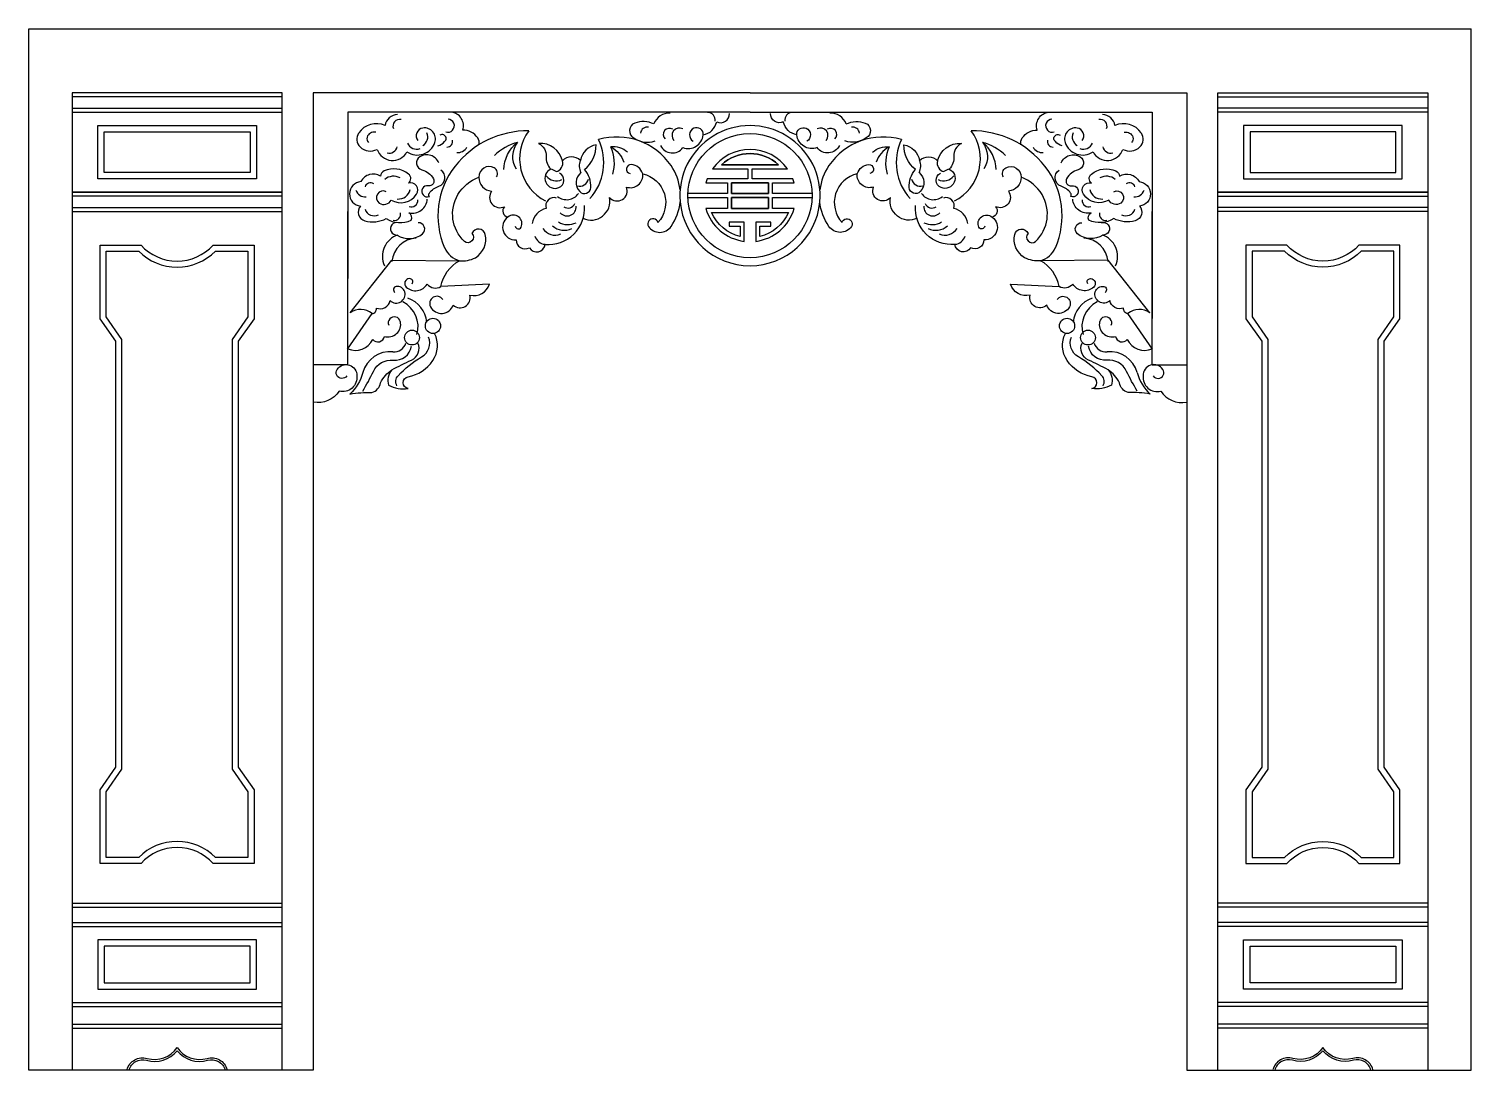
# Model space of a CAD drawing. Extents: x 4395 to 7995, y 943 to 3543.
import ezdxf

# ---------------------------------------------------------------- set-up
doc = ezdxf.new("R2010")
doc.units = 0
doc.header["$LTSCALE"] = 60
doc.header["$MEASUREMENT"] = 0
for name, color, linetype in [('3', 3, 'CONTINUOUS'), ('4', 4, 'CONTINUOUS'), ('7', 7, 'CONTINUOUS')]:
    doc.layers.add(name, color=color, linetype=linetype)

msp = doc.modelspace()

# ---------------------------------------------------------------- linework, layer by layer
at = {"layer": '3'}
for p, q in [((5027, 3372.9), (4503, 3372.9)), ((7363, 3372.9), (7887, 3372.9)), ((4503, 3344.9), (5027, 3344.9)), ((7887, 3344.9), (7363, 3344.9)), ((5027, 3124.9), (4503, 3124.9)), ((7363, 3124.9), (7887, 3124.9)), ((4503, 1101.7), (5027, 1101.7)), ((7887, 1101.7), (7363, 1101.7))]:
    msp.add_line(p, q, dxfattribs=at)
for points in [[(4947, 3184.5), (4583, 3184.5), (4583, 3285.3), (4947, 3285.3)], [(7427, 3168.5), (7823, 3168.5), (7823, 3301.3), (7427, 3301.3)], [(7443, 3184.5), (7807, 3184.5), (7807, 3285.3), (7443, 3285.3)], [(4947, 1252.1), (4583, 1252.1), (4583, 1161.3), (4947, 1161.3)], [(7443, 1252.1), (7807, 1252.1), (7807, 1161.3), (7443, 1161.3)]]:
    msp.add_lwpolyline(points, close=True, dxfattribs=at)
at = {"layer": '3', "linetype": 'BYBLOCK'}
for points in [[(5260.7, 3284.9, 0.379796), (5239.1, 3272.1, 0.315096), (5243, 3259.4)], [(5415.8, 3250.5, 0.162217), (5432.5, 3261.3, 1.000941), (5420.7, 3277, 1.000941)], [(6974.2, 3250.5, -0.162217), (6957.5, 3261.3, -1.000941), (6969.3, 3277, -1.000941)], [(7129.3, 3284.9, -0.379796), (7150.9, 3272.1, -0.315096), (7147, 3259.4)], [(5580.2, 3191.3, -0.219217), (5614.8, 3259.5, 0.316319), (5611, 3193.2, 0.316319)], [(5888.9, 3234.6, 0.223637), (5847.6, 3248, -0.185891), (5880.3, 3209.6)], [(6350, 3131.4), (6250.8, 3131.4), (6250.8, 3158.5), (6305.4, 3158.5, 0.022985), (6302, 3168.5), (6200, 3168.5), (6200, 3193.5), (6288.4, 3193.5, 0.512645), (6101.6, 3193.5), (6190, 3193.5), (6190, 3168.5), (6088, 3168.5, 0.022985), (6084.6, 3158.5), (6139.2, 3158.5), (6139.2, 3131.4), (6040, 3131.4)], [(6501.1, 3234.6, -0.223637), (6542.4, 3248, 0.185891), (6509.7, 3209.6)], [(6809.8, 3191.3, 0.219217), (6775.2, 3259.5, -0.316319), (6779, 3193.2, -0.316319)], [(5562, 3173.1, 0.446892), (5556.2, 3196.1, 0.573437), (5518.3, 3172.5)], [(5927.1, 3181.2, 0.313796), (5898.5, 3203.9, 0.93618), (5895.6, 3181.8, 0.93618)], [(6462.9, 3181.2, -0.313796), (6491.5, 3203.9, -0.93618), (6494.4, 3181.8, -0.93618)], [(6828, 3173.1, -0.446892), (6833.8, 3196.1, -0.573437), (6871.7, 3172.5)], [(6040, 3121.4), (6139.2, 3121.4), (6139.2, 3094.3), (6084.6, 3094.3, 0.299519), (6180.8, 3012.3), (6180.8, 3060.3), (6142.6, 3060.3), (6142.6, 3050.3), (6170.8, 3050.3), (6170.8, 3024.2, -0.235622), (6098.8, 3084.3), (6291.2, 3084.3, -0.235622), (6219.2, 3024.2), (6219.2, 3050.3), (6247.4, 3050.3), (6247.4, 3060.3), (6209.2, 3060.3), (6209.2, 3012.3, 0.299519), (6305.4, 3094.3), (6250.8, 3094.3), (6250.8, 3121.4), (6350, 3121.4)], [(5609.1, 3050.2, 0.767515), (5623.5, 3047.3, 0.817688), (5590.7, 3072.7, 0.817688)], [(6780.9, 3050.2, -0.767515), (6766.5, 3047.3, -0.817688), (6799.3, 3072.7, -0.817688)], [(5351.9, 2906.5, 0.619268), (5345, 2919.3, 0.67615), (5337.2, 2897.7, 0.47109), (5389.2, 2905.5, 0.368846), (5423.6, 2899.3, 0.368846)], [(7038.1, 2906.5, -0.619268), (7045, 2919.3, -0.67615), (7052.8, 2897.7, -0.47109), (7000.8, 2905.5, -0.368846), (6966.4, 2899.3, -0.368846)], [(5251.7, 2831.8, 0.424193), (5262.6, 2845.7, 0.464044), (5296.9, 2864.3, 0.76462), (5333.3, 2885.9, 0.384353), (5311.7, 2899.6, 0.688166), (5308.7, 2884.9, 0.688166)], [(7138.3, 2831.8, -0.424193), (7127.4, 2845.7, -0.464044), (7093.1, 2864.3, -0.76462), (7056.7, 2885.9, -0.384353), (7078.3, 2899.6, -0.688166), (7081.3, 2884.9, -0.688166)], [(5313.9, 2651.5, -0.337646), (5316.6, 2676.9, -0.071699), (5375.4, 2723.6, 0.367474), (5392.8, 2773.1, 0.367474)], [(7076.1, 2651.5, 0.337646), (7073.4, 2676.9, 0.071699), (7014.6, 2723.6, -0.367474), (6997.2, 2773.1, -0.367474)], [(5228.3, 2638.2, 0.027407), (5255.1, 2687.6, -0.316926), (5304.5, 2715.6, 0.393845), (5350, 2750.4, 0.393845)], [(5301.2, 2691.5, -0.018201), (5350, 2715.6, 0.416036), (5366.1, 2758.4, 0.416036)], [(7088.8, 2691.5, 0.018201), (7040, 2715.6, -0.416036), (7023.9, 2758.4, -0.416036)], [(7161.7, 2638.2, -0.027407), (7134.9, 2687.6, 0.316926), (7085.5, 2715.6, -0.393845), (7040, 2750.4, -0.393845)]]:
    msp.add_lwpolyline(points, format="xyb", dxfattribs=at)
for points in [[(6123.8, 3203.5), (6266.2, 3203.5, 0.391146)], [(6266.2, 3203.5), (6123.8, 3203.5, -0.391146)]]:
    msp.add_lwpolyline(points, format="xyb", close=True, dxfattribs=at)
for points in [[(6149.2, 3158.5), (6240.8, 3158.5), (6240.8, 3131.4), (6149.2, 3131.4)], [(6240.8, 3158.5), (6149.2, 3158.5), (6149.2, 3131.4), (6240.8, 3131.4)], [(6149.2, 3121.4), (6240.8, 3121.4), (6240.8, 3094.3), (6149.2, 3094.3)], [(6240.8, 3121.4), (6149.2, 3121.4), (6149.2, 3094.3), (6240.8, 3094.3)]]:
    msp.add_lwpolyline(points, close=True, dxfattribs=at)
at = {"layer": '3'}
for points in [[(4503, 3096.9), (5027, 3096.9)], [(7887, 3096.9), (7363, 3096.9)], [(4503, 1349.7), (5027, 1349.7)], [(7887, 1349.7), (7363, 1349.7)], [(4503, 1311.7), (5027, 1311.7)], [(7887, 1311.7), (7363, 1311.7)], [(4503, 1057.7), (5027, 1057.7)], [(7887, 1057.7), (7363, 1057.7)]]:
    msp.add_lwpolyline(points, dxfattribs=at)
for points in [[(4942, 1638.1), (4942, 1473.9), (4860.8, 1473.9, 0.417406), (4669.2, 1473.9), (4588, 1473.9), (4588, 1638.1), (4627.3, 1694.3), (4627.3, 2767.5), (4588, 2823.6), (4588, 2987.9), (4669.2, 2987.9, 0.417406), (4860.8, 2987.9), (4942, 2987.9), (4942, 2823.6), (4902.7, 2767.5), (4902.7, 1694.3)], [(7448, 1638.1), (7448, 1473.9), (7529.2, 1473.9, -0.417406), (7720.8, 1473.9), (7802, 1473.9), (7802, 1638.1), (7762.7, 1694.3), (7762.7, 2767.5), (7802, 2823.6), (7802, 2987.9), (7720.8, 2987.9, -0.417406), (7529.2, 2987.9), (7448, 2987.9), (7448, 2823.6), (7487.3, 2767.5), (7487.3, 1694.3)]]:
    msp.add_lwpolyline(points, format="xyb", close=True, dxfattribs=at)
for points in [[(4640.2, 944.2, -0.41857), (4690.1, 972.3, 0.326029), (4765, 999.6, 0.326029), (4839.9, 972.3, -0.41857), (4889.8, 944.2)], [(4645, 942.9, -0.41857), (4688.8, 967.5, 0.299691), (4765, 991.2, 0.299691), (4841.2, 967.5, -0.41857), (4885, 942.9)], [(7749.8, 944.2, 0.41857), (7699.9, 972.3, -0.326029), (7625, 999.6, -0.326029), (7550.1, 972.3, 0.41857), (7500.2, 944.2)], [(7745, 942.9, 0.41857), (7701.2, 967.5, -0.299691), (7625, 991.2, -0.299691), (7548.8, 967.5, 0.41857), (7505, 942.9)]]:
    msp.add_lwpolyline(points, format="xyb", dxfattribs=at)
at = {"layer": '3', "linetype": 'BYBLOCK'}
msp.add_circle((6195, 3126.4), 155, dxfattribs=at)
for centre, radius, start, end in [((5320.7, 3299.7), 17, 77.3186, 200.5964), ((5440.9, 3301), 16.2, 250.142, 88.5944), ((6089.3, 3314.9), 19.1, 353.319, 90.7224), ((6300.7, 3314.9), 19.1, 89.2776, 186.681), ((6949.1, 3301), 16.2, 91.4056, 289.858), ((7069.3, 3299.7), 17, 339.4036, 102.6814), ((5366.5, 3272.5), 24.2, 299.7742, 25.4793), ((5938, 3281.1), 16.3, 76.7674, 174.2443), ((5993.8, 3279), 15.5, 57.2114, 225.8156), ((6018.9, 3276.7), 18.6, 63.8167, 221.9329), ((6371.1, 3276.7), 18.6, 318.0671, 116.1833), ((6396.2, 3279), 15.5, 314.1844, 122.7886), ((6452, 3281.1), 16.3, 5.7557, 103.2326), ((7023.5, 3272.5), 24.2, 154.5207, 240.2258), ((5294.1, 3253.4), 21.1, 256.3006, 346.8543), ((5363.2, 3267.4), 25.1, 203.404, 289.3868), ((5438.8, 3261.4), 13.8, 268.1037, 16.081), ((5465.3, 3259.9), 26.1, 264.6033, 331.9421), ((5649.4, 3131.2), 132.8, 105.0663, 133.9535), ((5758.4, 3207.5), 98, 343.6285, 24.4374), ((6631.6, 3207.5), 98, 155.5626, 196.3715), ((6740.6, 3131.2), 132.8, 46.0465, 74.9337), ((6924.7, 3259.9), 26.1, 208.0579, 275.3967), ((6951.2, 3261.4), 13.8, 163.919, 271.8963), ((7026.8, 3267.4), 25.1, 250.6132, 336.596), ((7095.9, 3253.4), 21.1, 193.1457, 283.6994), ((5706.7, 3207.1), 21, 281.7023, 16.5208), ((5801, 3200.6), 32.4, 154.7839, 210.6752), ((6589, 3200.6), 32.4, 329.3248, 25.2161), ((6683.3, 3207.1), 21, 163.4792, 258.2977), ((5305.3, 3139.8), 35, 62.5025, 129.1959), ((5712, 3196.4), 32.9, 218.2542, 294.3628), ((5684.6, 3148.1), 46.6, 55.5156, 73.4486), ((6678, 3196.4), 32.9, 245.6372, 321.7458), ((6705.4, 3148.1), 46.6, 106.5514, 124.4844), ((7084.7, 3139.8), 35, 50.8041, 117.4975), ((5233.5, 3146.3), 22.8, 194.8045, 278.9001), ((5247.7, 3144.5), 14.1, 55.5437, 164.3793), ((5317, 3148.8), 30.9, 265.6441, 346.3466), ((5770.4, 3172), 21.9, 252.9687, 347.7308), ((6619.6, 3172), 21.9, 192.2692, 287.0313), ((7073, 3148.8), 30.9, 193.6534, 274.3559), ((7142.3, 3144.5), 14.1, 15.6207, 124.4563), ((7156.5, 3146.3), 22.8, 261.0999, 345.1955), ((5349.9, 3114.1), 15.9, 248.3345, 6.9888), ((5737.2, 3152.2), 35.9, 231.4637, 325.3707), ((5738.7, 3098), 22.3, 219.6373, 5.3562), ((5740.3, 3114.9), 19.5, 238.8893, 335.5555), ((6652.8, 3152.2), 35.9, 214.6293, 308.5363), ((6651.3, 3098), 22.3, 174.6438, 320.3627), ((6649.7, 3114.9), 19.5, 204.4445, 301.1107), ((7040.1, 3114.1), 15.9, 173.0112, 291.6655), ((5256.7, 3099.9), 23.8, 198.278, 297.009), ((5307.6, 3080), 15.3, 259.2115, 13.8177), ((5740.5, 3098.8), 44.9, 237.9862, 297.0406), ((6649.5, 3098.8), 44.9, 242.9594, 302.0138), ((7082.4, 3080), 15.3, 166.1823, 280.7885), ((7133.3, 3099.9), 23.8, 242.991, 341.722), ((5686, 3033.9), 29.2, 197.1223, 264.7539), ((5707.9, 3062.4), 34.7, 211.2757, 294.9068), ((5731.2, 3082.6), 42.7, 227.3808, 296.6985), ((6658.8, 3082.6), 42.7, 243.3015, 312.6192), ((6682.1, 3062.4), 34.7, 245.0932, 328.7243), ((6704, 3033.9), 29.2, 275.2461, 342.8777)]:
    msp.add_arc(centre, radius, start, end, dxfattribs=at)
at = {"layer": '4'}
for p, q in [((4395, 3542.9), (7995, 3542.9)), ((4395, 942.9), (4395, 3542.9)), ((7995, 942.9), (7995, 3542.9)), ((5105, 942.9), (4395, 942.9)), ((7285, 942.9), (7995, 942.9))]:
    msp.add_line(p, q, dxfattribs=at)
at = {"layer": '4', "linetype": 'BYBLOCK'}
for p, q in [((5105, 2611), (5105, 942.9)), ((7285, 2611), (7285, 942.9))]:
    msp.add_line(p, q, dxfattribs=at)
for points in [[(6195, 3334.9), (5191, 3334.9), (5191, 2919.6)], [(6195, 3334.9), (7199, 3334.9), (7199, 2819.6)], [(5191, 2704.2), (5191, 3086.9), (5191, 3086.9)], [(7199, 2704.2), (7199, 3086.9), (7199, 3086.9)]]:
    msp.add_lwpolyline(points, dxfattribs=at)
for points in [[(5428.2, 2867.1, 0.951742), (5397.5, 2848.7, 0.655988), (5454.3, 2853.3, 0.754638), (5495.8, 2877.8, 0.388356), (5544.9, 2905.4), (5423.6, 2899.3, -0.22747), (5469.7, 2963.7, 0.148963), (5509.6, 2971.5, 0.326636), (5534.2, 3029.3, 0.725317), (5500.9, 3032.2, -0.93104), (5482.1, 3012, -0.349938), (5466.1, 3129.1, -0.1709), (5518.3, 3172.5, 0.400736), (5550.1, 3137.8, 0.78068), (5582, 3098.8, 0.564598), (5590.7, 3072.7, 0.758992), (5611, 3016.3, 0.555439), (5644.3, 2996.1, 0.729857), (5683.4, 3004.7, 0.464093), (5781.8, 3101.6)], [(5777.9, 3069.8, 0.616254), (5844.5, 3121.9, 0.856554), (5886.5, 3147.9, 0.556337), (5927.1, 3181.2, -0.575062), (5965.2, 3059.2, 1.146664), (5941.5, 3049.5, 0.527304), (5998, 3049.5, 0.123206), (6020.7, 3110.7, 0.914117), (6369.3, 3110.7)], [(6612.1, 3069.8, -0.616254), (6545.5, 3121.9, -0.856554), (6503.5, 3147.9, -0.556337), (6462.9, 3181.2, 0.575062), (6424.8, 3059.2, -1.146664), (6448.5, 3049.5, -0.527304), (6392, 3049.5, -0.123206), (6369.3, 3110.7)], [(6961.8, 2867.1, -0.951742), (6992.5, 2848.7, -0.655988), (6935.7, 2853.3, -0.754638), (6894.2, 2877.8, -0.388356), (6845.1, 2905.4), (6966.4, 2899.3, 0.22747), (6920.3, 2963.7, -0.148963), (6880.4, 2971.5, -0.326636), (6855.8, 3029.3, -0.725317), (6889.1, 3032.2, 0.93104), (6907.9, 3012, 0.349938), (6923.9, 3129.1, 0.1709), (6871.7, 3172.5, -0.400736), (6839.9, 3137.8, -0.78068), (6808, 3098.8, -0.564598), (6799.3, 3072.7, -0.758992), (6779, 3016.3, -0.555439), (6745.7, 2996.1, -0.729857), (6706.6, 3004.7, -0.464093), (6608.2, 3101.6)], [(5228.6, 2684.6, -0.139046), (5196.4, 2630.9, -0.04776), (5251.1, 2634.9, 0.305009), (5272.7, 2659.4, -0.122526), (5301.2, 2691.5, 0.266017), (5292.9, 2652.9, 0.151435), (5341.6, 2644.7, -0.822379), (5341.6, 2674, 0.195549), (5403.2, 2714.4, 0.274867), (5407.8, 2782.3)], [(7161.4, 2684.6, 0.139046), (7193.6, 2630.9, 0.04776), (7138.9, 2634.9, -0.305009), (7117.3, 2659.4, 0.122526), (7088.8, 2691.5, -0.266017), (7097.1, 2652.9, -0.151435), (7048.4, 2644.7, 0.822379), (7048.4, 2674, -0.195549), (6986.8, 2714.4, -0.274867), (6982.2, 2782.3)], [(5188.5, 2676.4, -1.012833), (5164.8, 2692.6, -0.761774), (5213.6, 2676.6, -0.531313), (5169.6, 2638.2, -0.310267), (5105, 2611)], [(7201.5, 2676.4, 1.012833), (7225.2, 2692.6, 0.761774), (7176.4, 2676.6, 0.531313), (7220.4, 2638.2, 0.310267), (7285, 2611)]]:
    msp.add_lwpolyline(points, format="xyb", dxfattribs=at)
for centre in [(5403.7, 2801.1), (6986.3, 2801.1)]:
    msp.add_circle(centre, 19, dxfattribs=at)
at = {"layer": '7'}
for p, q in [((4503, 3334.9), (5027, 3334.9)), ((7887, 3334.9), (7363, 3334.9)), ((5027, 3134.9), (4503, 3134.9)), ((7363, 3134.9), (7887, 3134.9)), ((5191, 2704.2), (5105, 2704.2)), ((7199, 2704.2), (7285, 2704.2)), ((4503, 1111.7), (5027, 1111.7)), ((7887, 1111.7), (7363, 1111.7))]:
    msp.add_line(p, q, dxfattribs=at)
at = {"layer": '7', "linetype": 'BYBLOCK'}
for p, q in [((5197, 2834.2), (5300.8, 2965.2)), ((5300.8, 2965.2), (5469.7, 2963.7)), ((7089.2, 2965.2), (6920.3, 2963.7)), ((7193, 2834.2), (7089.2, 2965.2)), ((5190.3, 2742.9), (5251.7, 2831.8)), ((7199.7, 2742.9), (7138.3, 2831.8))]:
    msp.add_line(p, q, dxfattribs=at)
at = {"layer": '7'}
for points in [[(5027, 942.9), (5027, 3382.9), (4503, 3382.9), (4503, 942.9)], [(5027, 942.9), (5027, 3382.9), (4503, 3382.9), (4503, 942.9)], [(6195, 3382.9), (5105, 3382.9), (5105, 2611)], [(6195, 3382.9), (7285, 3382.9), (7285, 2611)], [(7363, 942.9), (7363, 3382.9), (7887, 3382.9), (7887, 942.9)], [(7363, 942.9), (7363, 3382.9), (7887, 3382.9), (7887, 942.9)], [(4503, 3334.9), (5027, 3334.9)], [(4503, 3334.9), (5027, 3334.9)], [(7887, 3334.9), (7363, 3334.9)], [(7887, 3334.9), (7363, 3334.9)], [(4503, 3134.9), (5027, 3134.9)], [(4503, 3134.9), (5027, 3134.9)], [(7887, 3134.9), (7363, 3134.9)], [(7887, 3134.9), (7363, 3134.9)], [(4503, 3086.9), (5027, 3086.9)], [(7887, 3086.9), (7363, 3086.9)], [(4503, 1359.7), (5027, 1359.7)], [(7887, 1359.7), (7363, 1359.7)], [(4503, 1301.7), (5027, 1301.7)], [(7887, 1301.7), (7363, 1301.7)], [(4503, 1111.7), (5027, 1111.7)], [(7887, 1111.7), (7363, 1111.7)], [(4503, 1047.7), (5027, 1047.7)], [(7887, 1047.7), (7363, 1047.7)]]:
    msp.add_lwpolyline(points, dxfattribs=at)
at = {"layer": '7', "linetype": 'BYBLOCK'}
for points in [[(5518.9, 3253.6, 0.189518), (5515.3, 3270.4, 0.251976), (5478, 3290.2, 0.478465), (5449.4, 3334.9)], [(6078.2, 3277.9, 0.302218), (6111.9, 3310.6, 0.565848), (6143.6, 3331.6, 0.565848)], [(6311.8, 3277.9, -0.302218), (6278.1, 3310.6, -0.565848), (6246.4, 3331.6, -0.565848)], [(6871.1, 3253.6, -0.189518), (6874.7, 3270.4, -0.251976), (6912, 3290.2, -0.478465), (6940.6, 3334.9)], [(5954.7, 3305.3, 0.207246), (5907.2, 3307.4, 0.641259), (5905.1, 3270.5, 0.24677), (5957.9, 3263.1)], [(5971.6, 3251.5, 0.563474), (6027.5, 3246.3, 0.487082), (6078.2, 3277.9, 0.578396), (6055, 3294.7, 0.603356), (6052.8, 3262.1)], [(6418.4, 3251.5, -0.563474), (6362.5, 3246.3, -0.487082), (6311.8, 3277.9, -0.578396), (6335, 3294.7, -0.603356), (6337.2, 3262.1)], [(6435.3, 3305.3, -0.207246), (6482.8, 3307.4, -0.641259), (6484.9, 3270.5, -0.24677), (6432.1, 3263.1)], [(5773.1, 3184.1, 0.43832), (5770.2, 3136.4, 0.653607), (5797.8, 3146.5, 0.203607), (5781.8, 3191.3, 0.235433), (5810.8, 3253.5, 0.305878), (5771.7, 3214.5, 0.424241), (5726.8, 3213, 0.380133), (5667.4, 3256.4, -0.309664), (5686.3, 3224.6, 0.210803), (5697.8, 3192.8, 0.980232), (5718.1, 3146.5, 0.639484), (5719.6, 3182.6)], [(6616.9, 3184.1, -0.43832), (6619.8, 3136.4, -0.653607), (6592.2, 3146.5, -0.203607), (6608.2, 3191.3, -0.235433), (6579.2, 3253.5, -0.305878), (6618.3, 3214.5, -0.424241), (6663.2, 3213, -0.380133), (6722.6, 3256.4, 0.309664), (6703.7, 3224.6, -0.210803), (6692.2, 3192.8, -0.980232), (6671.9, 3146.5, -0.639484), (6670.4, 3182.6)], [(5418.3, 3208.3, 0.461123), (5371.1, 3223.2, 0.658772), (5376.1, 3190.9, -0.208203), (5404.7, 3168.6, -0.625267), (5392.2, 3151.2, 1.298592), (5394.7, 3123.9, -0.320491), (5394.7, 3132.6, -0.159346), (5418.3, 3150, 0.632442), (5423.3, 3189.7)], [(6971.7, 3208.3, -0.461123), (7018.9, 3223.2, -0.658772), (7013.9, 3190.9, 0.208203), (6985.3, 3168.6, 0.625267), (6997.8, 3151.2, -1.298592), (6995.3, 3123.9, 0.320491), (6995.3, 3132.6, 0.159346), (6971.7, 3150, -0.632442), (6966.7, 3189.7)], [(5287.2, 3136.1, 0.96178), (5269.7, 3107.9, 0.4504), (5299.5, 3115.5, 0.406789), (5362.9, 3130, 0.696977), (5342.3, 3157.5, 0.503255), (5343, 3180.4, 0.280773), (5281.9, 3188, 0.272639), (5272.7, 3175.1, 0.442252), (5223.8, 3161.3, 0.92008), (5223.1, 3100.3, 0.556652), (5233.7, 3063.6, 0.187329), (5287.2, 3069, 0.262276), (5349.1, 3065.1, 0.391726), (5343.8, 3083.5, 0.459729), (5389.6, 3117.8)], [(7102.8, 3136.1, -0.96178), (7120.3, 3107.9, -0.4504), (7090.5, 3115.5, -0.406789), (7027.1, 3130, -0.696977), (7047.7, 3157.5, -0.503255), (7047, 3180.4, -0.280773), (7108.1, 3188, -0.272639), (7117.3, 3175.1, -0.442252), (7166.2, 3161.3, -0.92008), (7166.9, 3100.3, -0.556652), (7156.3, 3063.6, -0.187329), (7102.8, 3069, -0.262276), (7040.9, 3065.1, -0.391726), (7046.2, 3083.5, -0.459729), (7000.4, 3117.8)], [(5317.7, 3058.9, 1.190221), (5314.6, 3028.1, 0.336183), (5377.6, 3031.2, 0.717518), (5366.8, 3058.8, 0.717518)], [(7072.3, 3058.9, -1.190221), (7075.4, 3028.1, -0.336183), (7012.4, 3031.2, -0.717518), (7023.2, 3058.8, -0.717518)]]:
    msp.add_lwpolyline(points, format="xyb", dxfattribs=at)
at = {"layer": '7'}
for points in [[(4963, 3168.5), (4567, 3168.5), (4567, 3301.3), (4963, 3301.3)], [(4963, 3168.5), (4567, 3168.5), (4567, 3301.3), (4963, 3301.3)], [(7427, 3168.5), (7823, 3168.5), (7823, 3301.3), (7427, 3301.3)], [(4963, 1268.1), (4567, 1268.1), (4567, 1145.3), (4963, 1145.3)], [(7427, 1268.1), (7823, 1268.1), (7823, 1145.3), (7427, 1145.3)]]:
    msp.add_lwpolyline(points, close=True, dxfattribs=at)
for points in [[(4957, 1642.9), (4957, 1458.9), (4855, 1458.9, 0.444444), (4675, 1458.9), (4573, 1458.9), (4573, 1642.9), (4612.3, 1699), (4612.3, 2762.7), (4573, 2818.9), (4573, 3002.9), (4675, 3002.9, 0.444444), (4855, 3002.9), (4957, 3002.9), (4957, 2818.9), (4917.7, 2762.7), (4917.7, 1699)], [(7433, 1642.9), (7433, 1458.9), (7535, 1458.9, -0.444444), (7715, 1458.9), (7817, 1458.9), (7817, 1642.9), (7777.7, 1699), (7777.7, 2762.7), (7817, 2818.9), (7817, 3002.9), (7715, 3002.9, -0.444444), (7535, 3002.9), (7433, 3002.9), (7433, 2818.9), (7472.3, 2762.7), (7472.3, 1699)]]:
    msp.add_lwpolyline(points, format="xyb", close=True, dxfattribs=at)
at = {"layer": '7', "linetype": 'BYBLOCK'}
for centre in [(5351.5, 2772), (7038.5, 2772)]:
    msp.add_circle(centre, 18.5, dxfattribs=at)
for centre, radius, start, end in [((5316, 3296.5), 32.3, 91.4353, 171.1934), ((5994.5, 3290.1), 42.6, 88.2242, 159.0938), ((6395.5, 3290.1), 42.6, 20.9062, 91.7758), ((7074, 3296.5), 32.3, 8.8066, 88.5647), ((5240.7, 3267.6), 27.1, 146.0315, 226.2137), ((5262.2, 3253.2), 53, 65.5382, 146.0315), ((5381.1, 3276.2), 19.2, 97.6177, 218.733), ((5382.2, 3267.9), 27.6, 341.6698, 97.6177), ((5640.9, 3056.5), 231.8, 89.5246, 141.7342), ((5738, 3218.5), 118, 143.7742, 243.212), ((6195, 3126.4), 175, 354.8619, 185.1381), ((6652, 3218.5), 118, 296.788, 36.2258), ((6749.1, 3056.5), 231.8, 38.2658, 90.4754), ((7007.8, 3267.9), 27.6, 82.3823, 198.3302), ((7008.9, 3276.2), 19.2, 321.267, 82.3823), ((7127.8, 3253.2), 53, 33.9685, 114.4618), ((7149.3, 3267.6), 27.1, 313.7863, 33.9685), ((5247.5, 3274.6), 36.8, 226.2137, 297.0738), ((5302.9, 3255.3), 41, 199.2514, 331.2325), ((5364.7, 3273.7), 46, 235.7719, 341.6698), ((5696.3, 3208.9), 133.7, 317.7381, 25.5107), ((5862.4, 3108.6), 164.3, 34.3943, 106.0508), ((6527.6, 3108.6), 164.3, 73.9492, 145.6057), ((6693.7, 3208.9), 133.7, 154.4893, 222.2619), ((7025.3, 3273.7), 46, 198.3302, 304.2281), ((7087.1, 3255.3), 41, 208.7675, 340.7486), ((7142.5, 3274.6), 36.8, 242.9262, 313.7863), ((5615.7, 3076.3), 199.7, 141.7342, 203.6989), ((5887.1, 3125.5), 134.4, 6.6426, 34.3943), ((6502.9, 3125.5), 134.4, 145.6057, 173.3574), ((6774.3, 3076.3), 199.7, 336.3011, 38.2658), ((5705.9, 3100.8), 20.7, 71.9955, 197.9372), ((6684.1, 3100.8), 20.7, 342.0628, 108.0045), ((5695.4, 3051.1), 44.2, 101.8936, 172.6206), ((6694.6, 3051.1), 44.2, 7.3794, 78.1064), ((5334, 2974.4), 56.6, 108.4343, 204.0171), ((7056, 2974.4), 56.6, 335.9829, 71.5657), ((5366.4, 2954.5), 66.1, 93.6769, 173.3182), ((5487.3, 3020.9), 59.8, 204.5202, 252.8968), ((6902.7, 3020.9), 59.8, 287.1032, 335.4798), ((7023.6, 2954.5), 66.1, 6.6818, 86.3231), ((5297.4, 2799.1), 69.2, 343.6505, 63.3168), ((5319.4, 2804.4), 69.1, 4.9549, 72.0711), ((7070.6, 2804.4), 69.1, 107.9289, 175.0451), ((7092.6, 2799.1), 69.2, 116.6832, 196.3495), ((5222.8, 2798.5), 44, 49.0942, 126.0138), ((5291.8, 2804.9), 31.3, 252.4659, 12.8858), ((5307.3, 2808.5), 15.3, 12.8858, 202.1267), ((7098.2, 2804.9), 31.3, 167.1142, 287.5341), ((7082.7, 2808.5), 15.3, 337.8733, 167.1142), ((7167.2, 2798.5), 44, 53.9862, 130.9058), ((5266.1, 2777.7), 16.5, 218.6493, 350.8046), ((7123.9, 2777.7), 16.5, 189.1954, 321.3507), ((5210, 2787.9), 47.8, 246.6609, 334.6641), ((5297.2, 2666), 71, 84.6103, 164.8385), ((5306.8, 2767.3), 30.7, 264.6103, 342.7077), ((7083.2, 2767.3), 30.7, 197.2923, 275.3897), ((7092.8, 2666), 71, 15.1615, 95.3897), ((7180, 2787.9), 47.8, 205.3359, 293.3391)]:
    msp.add_arc(centre, radius, start, end, dxfattribs=at)

doc.saveas('drawing.dxf')
